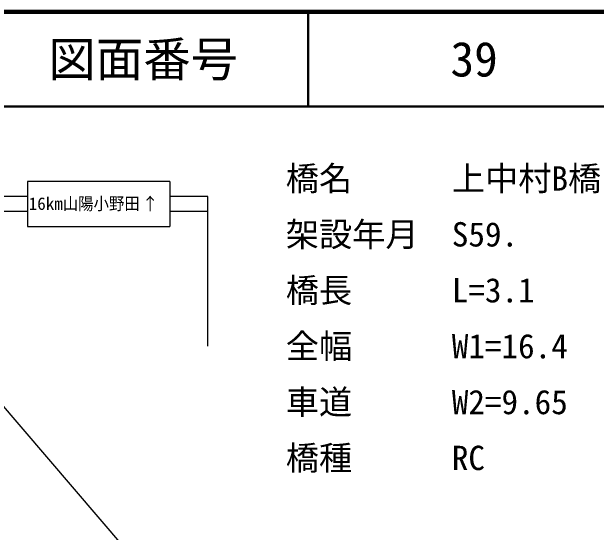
# Model space of a CAD drawing. Units: millimetres, scale not verified. Extents: x 40000 to 680000, y 20000 to 380000.
# Drawn here: x 512756 to 574371, y 325132 to 380000 of the extents above; entities that cross this region are included whole.
import ezdxf
from ezdxf.enums import TextEntityAlignment as Align

# ---------------------------------------------------------------- set-up
doc = ezdxf.new("R2010")
doc.units = ezdxf.units.MM
doc.header["$LTSCALE"] = 1000
for name, color, linetype, lineweight in [('S-STR-STRC', 7, 'Continuous', 25), ('S-TTL', 2, 'Continuous', 140), ('S-TTL-LINE', 7, 'Continuous', 50)]:
    doc.layers.add(name, color=color, linetype=linetype, lineweight=lineweight)
doc.layers.add('S-TTL-TXT', color=7, linetype='Continuous')
doc.styles.add('ＭＳ ゴシック', font='')
doc.styles.get('ＭＳ ゴシック').set_extended_font_data('MS Gothic')

msp = doc.modelspace()

# ---------------------------------------------------------------- linework, layer by layer
at = {"layer": 'S-STR-STRC'}
for p, q in [((529413, 362119), (514413, 362119)), ((514413, 362119), (514413, 357369)), ((529413, 362119), (529413, 357369)), ((514413, 360536), (510413, 360536)), ((533413, 360536), (529413, 360536)), ((533413, 344764), (533413, 360536)), ((514413, 358953), (510413, 358953)), ((533413, 358953), (529413, 358953)), ((514413, 357369), (529413, 357369)), ((568439, 272441), (504828, 346646))]:
    msp.add_line(p, q, dxfattribs=at)
at = {"layer": 'S-TTL'}
msp.add_line((680000, 380000), (40000, 380000), dxfattribs=at)
msp.add_line((680000, 380000), (40000, 380000), dxfattribs=at)
at = {"layer": 'S-TTL-LINE'}
for p, q in [((543997, 380000), (543997, 370000)), ((543997, 380000), (543997, 370000)), ((40000, 370000), (680000, 370000)), ((40000, 370000), (680000, 370000))]:
    msp.add_line(p, q, dxfattribs=at)

# ---------------------------------------------------------------- texts
at = {"layer": 'S-STR-STRC', "style": 'ＭＳ ゴシック'}
for s, p in [('16km', (516347, 359773)), ('↑', (527347, 359773))]:
    msp.add_text(s, height=1320, dxfattribs=at).set_placement(p, align=Align.MIDDLE_CENTER)
at = {"layer": 'S-STR-STRC', "style": 'ＭＳ ゴシック', "width": 0.9}
msp.add_text('山陽小野田', height=1320, dxfattribs=at).set_placement((518147, 359773), align=Align.MIDDLE_LEFT)
at = {"layer": 'S-TTL-LINE', "style": 'ＭＳ ゴシック'}
for s, p in [('橋名\u3000\u3000\u3000上中村B橋', (541643, 360373)), ('架設年月\u3000S59.', (541643, 354482)), ('橋長\u3000\u3000\u3000L=3.1', (541643, 348591)), ('全幅\u3000\u3000\u3000W1=16.4', (541643, 342700)), ('車道\u3000\u3000\u3000W2=9.65', (541643, 336809)), ('橋種\u3000\u3000\u3000RC', (541643, 330918))]:
    msp.add_text(s, height=2566, dxfattribs=at).set_placement(p, align=Align.BOTTOM_LEFT)
at = {"layer": 'S-TTL-TXT', "style": 'ＭＳ ゴシック'}
for s, p in [('図面番号', (526622, 375000)), ('図面番号', (526622, 375000)), ('39', (561497, 375000))]:
    msp.add_text(s, height=3666, dxfattribs=at).set_placement(p, align=Align.MIDDLE_CENTER)

doc.saveas('drawing.dxf')
